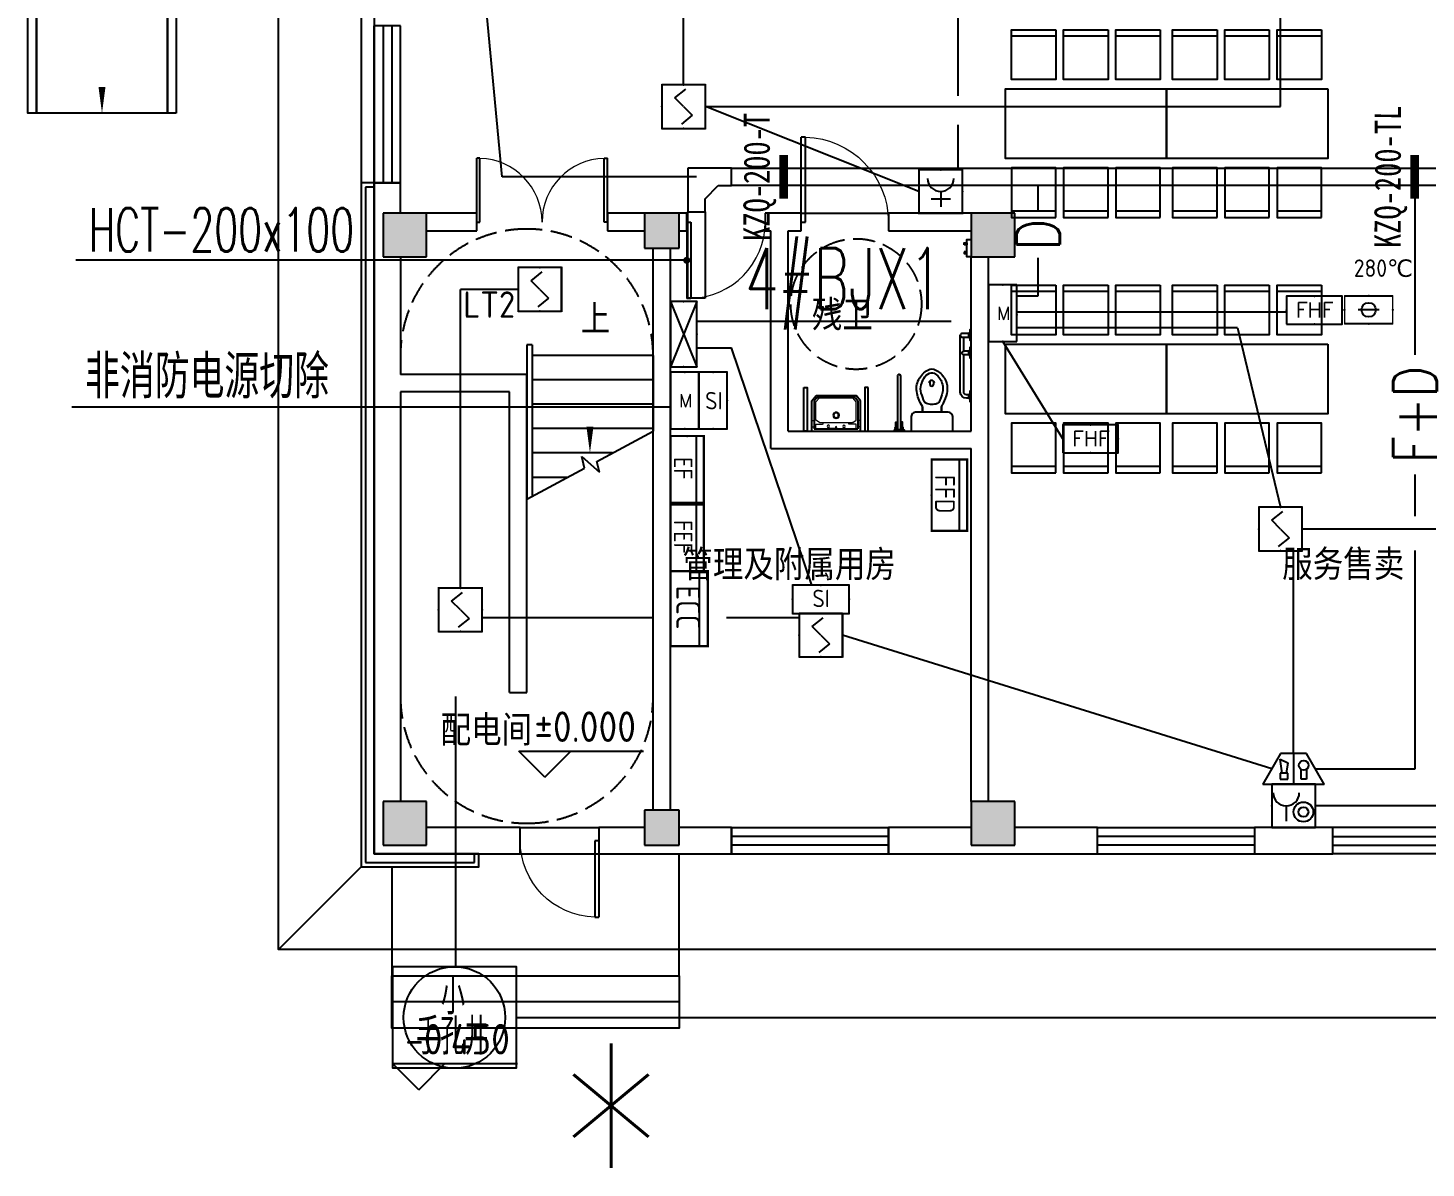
# Model space of a CAD drawing. Extents: x 2350667 to 3185789, y 309667 to 706270.
# Drawn here: x 2465197 to 2481242, y 447750 to 460833 of the extents above; entities that cross this region are included whole.
import ezdxf
from ezdxf.enums import TextEntityAlignment as Align

# ---------------------------------------------------------------- set-up
doc = ezdxf.new("R2010")
doc.units = 0
doc.header["$LTSCALE"] = 1000
doc.linetypes.add('__DASH', pattern=[0.35, 0.25, -0.1])
doc.linetypes.add('DASH', pattern=[0.35, 0.25, -0.1])
for name, color, linetype in [('0-底图', 7, 'Continuous'), ('A-ANNO-IDEN', 3, 'Continuous'), ('A-ANNO-IDEN-LEVL', 3, 'Continuous'), ('A-ANNO-TXT', 7, 'Continuous'), ('A-FLOR-STRS', 140, 'Continuous'), ('BTTK', 7, 'Continuous'), ('CABLETRAY', 4, 'Continuous'), ('CABLETRAY_DIM', 3, 'Continuous'), ('COLUMN', 255, 'Continuous'), ('D', 7, 'Continuous'), ('DIM-消防', 3, 'Continuous'), ('DIM-箱柜', 7, 'Continuous'), ('DIM_SYMB', 3, 'Continuous'), ('DOOR_FIRE', 4, 'Continuous'), ('E2-楼梯、坡道', 52, 'Continuous'), ('EQUIP-动力', 3, 'Continuous'), ('EQUIP-消防', 3, 'Continuous'), ('EQUIP-箱柜', 3, 'Continuous'), ('fur', 253, 'Continuous'), ('PUB_HATCH', 8, 'Continuous'), ('PUB_TEXT', 7, 'Continuous'), ('STAIR', 2, 'Continuous'), ('WALL', 2, 'Continuous'), ('WINDOW', 4, 'Continuous'), ('WIRE-消防', 1, 'Continuous'), ('WIRE-照明', 6, 'Continuous'), ('厨卫', 252, 'Continuous'), ('家具', 8, 'Continuous'), ('建筑-洁具', 8, 'Continuous'), ('抗震支吊架', 2, 'Continuous'), ('洁具', 213, 'Continuous')]:
    doc.layers.add(name, color=color, linetype=linetype)
doc.styles.add('_TCH_DIM', font='SIMPLEX', dxfattribs={"width": 0.8, "height": 5, "bigfont": 'HZTXT'})
doc.styles.add('_TEL_ATTDEF', font='gbenor', dxfattribs={"bigfont": 'gbcbig'})
doc.styles.add('_TEL_DIM', font='SIMPLEX', dxfattribs={"width": 0.8, "height": 3.5, "bigfont": 'HZTXT'})
doc.styles.add('kzcad', font='', dxfattribs={"width": 0.8})
doc.styles.get("Standard").update_dxf_attribs({"font": 'geniso.shx', "bigfont": 'hztxt.shx'})
doc.styles.add('中西文等高字体', font='tssdeng.shx', dxfattribs={"width": 0.8, "bigfont": 'tssdchn.shx'})
doc.styles.get('kzcad').set_extended_font_data('SimSun')

# ---------------------------------------------------------------- blocks, each defined once
blk = doc.blocks.new('A$C74FB5005')
at = {"layer": 'WIRE-照明'}
blk.add_lwpolyline([(0, 1167), (1417, 1167), (1417, 0), (0, 0)], close=True, dxfattribs=at)
blk.add_circle((708, 583), 583, dxfattribs=at)
at = {"layer": 'BTTK', "style": '中西文等高字体', "width": 0.7}
for s, height, p in [('小', 417, (552, 618)), ('手孔井', 416.7, (267, 158))]:
    blk.add_text(s, height=height, dxfattribs=at).set_placement(p)
blk = doc.blocks.new('ghjgjh')
at = {"layer": 'WIRE-照明'}
for p, q in [((2317842, -36914), (2317842, -40013)), ((2318539, -40597), (2336695, -40597))]:
    blk.add_line(p, q, dxfattribs=at)
blk.add_blockref('A$C74FB5005', (2317123, -41180), dxfattribs=at)
at = {"layer": 'D', "style": '_TEL_DIM', "width": 0.8}
blk.add_text('*', height=2500, dxfattribs=at).set_placement((2318942, -43395))
blk = doc.blocks.new('$equip$00002938')
for p, q in [((-0.75, 0.6), (-0.75, 0)), ((0.75, 0.6), (-0.75, 0.6)), ((-0.75, 0.6), (0.75, 0)), ((-0.75, 0), (0.75, 0.6)), ((0.75, 0), (0.75, 0.6)), ((-0.75, 0), (0.75, 0))]:
    blk.add_line(p, q)
at = {"const_width": 0.04}
blk.add_lwpolyline([(-0.75, 0.6), (-0.75, 0), (0.75, 0), (0.75, 0.6), (-0.75, 0.6), (-0.75, 0)], dxfattribs=at)
for p in [(0, 0.6), (-0.75, 0.3), (0, 0), (0.75, 0.3)]:
    blk.add_point(p)
at = {"color": 7, "style": '_TEL_DIM', "flags": 1}
for tag in ['A', 'REMARK']:
    blk.add_attdef(tag, text='', height=0.00002, dxfattribs=at).set_placement((0, 0), align=Align.MIDDLE_CENTER)
blk = doc.blocks.new('$Equip$00002649')
for p, q in [((-0.5, 0.5), (-0.5, -0.5)), ((0.5, 0.5), (-0.5, 0.5)), ((-0.2, 0.2), (0.05, 0.4)), ((0.5, -0.5), (0.5, 0.5)), ((0, 0), (-0.2, 0.2)), ((0, 0), (0.2, -0.2)), ((0.2, -0.2), (-0.05, -0.4)), ((-0.5, -0.5), (0.5, -0.5))]:
    blk.add_line(p, q)
at = {"const_width": 0.04}
blk.add_lwpolyline([(-0.5, 0.5), (0.5, 0.5), (0.5, -0.5), (-0.5, -0.5), (-0.5, 0.5), (0.5, 0.5)], dxfattribs=at)
for p in [(0, 0.5), (-0.5, 0), (0.5, 0), (0, -0.5)]:
    blk.add_point(p)
at = {"color": 7, "flags": 1}
for tag, height, p in [('A', 0.00002, (0, 0)), ('B', 0.4, (0.762, -0.208))]:
    blk.add_attdef(tag, text='', height=height, dxfattribs=at).set_placement(p, align=Align.MIDDLE_CENTER)
blk = doc.blocks.new('$equip$00002655')
for p, q in [((-0.5, 1), (-0.5, 0)), ((0.5, 1), (-0.5, 1)), ((0.5, 0), (0.5, 1)), ((-0.169, 0.5), (-0.169, 0.15)), ((-0.5, 0), (0.5, 0))]:
    blk.add_line(p, q)
at = {"const_width": 0.02}
blk.add_lwpolyline([(-0.5, 1), (0.5, 1), (0.5, 0), (-0.5, 0), (-0.5, 1), (0.5, 1)], dxfattribs=at)
for radius in [0.226, 0.113]:
    blk.add_circle((0.227, 0.36), radius)
blk.add_arc((-0.169, 0.8), 0.3, 180, 0)
for p in [(0, 1), (-0.5, 0.5), (0.5, 0.5), (0, 0)]:
    blk.add_point(p)
at = {"color": 7, "flags": 1}
for tag, height, p in [('B', 0.4, (0.762, 0.292)), ('A', 0.00002, (0, 0))]:
    blk.add_attdef(tag, text='', height=height, dxfattribs=at).set_placement(p, align=Align.MIDDLE_CENTER)
blk = doc.blocks.new('$equip$00002679')
for p, q in [((-0.3, 0.699), (-0.703, 0)), ((0.3, 0.699), (-0.3, 0.699)), ((0.3, 0.699), (-0.3, 0.699)), ((0, 0.699), (0, 0)), ((0.703, 0), (0.3, 0.699)), ((-0.264, 0.249), (-0.304, 0.569)), ((-0.304, 0.569), (-0.128, 0.489)), ((-0.128, 0.489), (-0.168, 0.249)), ((0.174, 0.11), (0.174, 0.338)), ((0.294, 0.338), (0.294, 0.11)), ((-0.703, 0), (0.703, 0)), ((-0.304, 0.249), (-0.304, 0.113)), ((-0.128, 0.249), (-0.304, 0.249)), ((-0.304, 0.113), (-0.128, 0.113)), ((-0.128, 0.113), (-0.128, 0.249)), ((0.294, 0.11), (0.174, 0.11))]:
    blk.add_line(p, q)
at = {"const_width": 0.02}
for points in [[(-0.299, 0.699), (0.301, 0.699), (0.703, 0), (-0.702, 0), (-0.299, 0.699), (0.301, 0.699)], [(-0.3, 0.699), (0.3, 0.699), (0.703, 0), (-0.703, 0), (-0.3, 0.699), (0.3, 0.699)]]:
    blk.add_lwpolyline(points, dxfattribs=at)
blk.add_circle((0.234, 0.43), 0.111)
for p in [(0, 0.699), (-0.501, 0.349), (0.502, 0.349), (0, 0)]:
    blk.add_point(p)
at = {"color": 7, "flags": 1}
for tag, height, p in [('B', 0.4, (0.961, 0.299)), ('A', 0.00002, (0, 0))]:
    blk.add_attdef(tag, text='', height=height, dxfattribs=at).set_placement(p, align=Align.MIDDLE_CENTER)
blk = doc.blocks.new('$equip$00002404')
for p, q in [((-0.328, -0.558), (-0.328, 0.558)), ((0.322, 0.558), (0.322, -0.558)), ((0, 0), (0, 0.242)), ((0, -0.242), (0, 0))]:
    blk.add_line(p, q)
at = {"lineweight": 20}
for p, q in [((0.322, 0.558), (-0.328, 0.558)), ((-0.328, -0.558), (0.322, -0.558))]:
    blk.add_line(p, q, dxfattribs=at)
at = {"const_width": 0.02}
for points in [[(-0.328, 0.558), (0.322, 0.558), (0.322, -0.558), (-0.328, -0.558), (-0.328, 0.558), (0.322, 0.558)], [(-0.328, -0.558), (-0.328, 0.558)]]:
    blk.add_lwpolyline(points, dxfattribs=at)
blk.add_circle((-0.003, 0), 0.164)
for p in [(-0.003, 0.558), (-0.328, 0), (0.322, 0), (-0.003, -0.558)]:
    blk.add_point(p)
at = {"color": 7, "style": '_TEL_DIM', "flags": 1}
blk.add_attdef('A', text='', height=0.00002, dxfattribs=at).set_placement((0, 0), align=Align.MIDDLE_CENTER)
at = {"color": 7}
blk.add_attdef('$TEXT$', text='', height=0.4, dxfattribs=at).set_placement((0.955, -0.336), align=Align.MIDDLE_CENTER)
blk = doc.blocks.new('$equip_U$00000115(X6PAISEBHDX7W9M)')
blk.add_lwpolyline([(-0.75, 0), (0.75, 0), (0.75, 0.75), (-0.75, 0.75)], close=True)
for p in [(0, 0.75), (-0.75, 0.375), (0, 0), (0.75, 0.375)]:
    blk.add_point(p)
at = {"style": '_TEL_DIM'}
blk.add_text('FHF', height=0.408, dxfattribs=at).set_placement((-0.496, 0.176))
at = {"color": 7, "style": '_TEL_DIM', "flags": 1}
for tag in ['A', 'REMARK']:
    blk.add_attdef(tag, text='', height=0.00002, dxfattribs=at).set_placement((0, 0), align=Align.MIDDLE_CENTER)
blk = doc.blocks.new('$equip_U$00000150(WIN7-PC-dian)')
for p in [(0, 0.637), (-0.637, 0.319), (0, 0), (0.637, 0.319)]:
    blk.add_point(p)
at = {"xscale": 0.85, "yscale": 0.85, "zscale": 0.85}
blk.add_blockref('$equip_U$00000115(X6PAISEBHDX7W9M)', (0, 0), dxfattribs=at)
at = {"color": 7, "style": '_TEL_DIM', "flags": 1}
for tag in ['A', 'REMARK']:
    blk.add_attdef(tag, text='', height=0.00002, dxfattribs=at).set_placement((0, 0), align=Align.MIDDLE_CENTER)
blk = doc.blocks.new('$equip_U$00000157(WIN7-PC-dian)')
for p, q in [((-0.65, 0.65), (-0.65, 0)), ((0.65, 0.65), (-0.65, 0.65)), ((0.65, 0), (0.65, 0.65)), ((-0.65, 0), (0.65, 0))]:
    blk.add_line(p, q)
for p in [(0.041, 0.65), (-0.65, 0.325), (0.65, 0.325), (0.041, 0)]:
    blk.add_point(p)
at = {"color": 7, "style": '_TEL_DIM'}
blk.add_attdef('$TEXT$', text='', height=0.3, dxfattribs=at).set_placement((0.006, 0.343), align=Align.MIDDLE_CENTER)
at = {"color": 7, "style": '_TEL_DIM', "flags": 1}
for tag in ['A', 'REMARK']:
    blk.add_attdef(tag, text='', height=0.00002, dxfattribs=at).set_placement((0, 0), align=Align.MIDDLE_CENTER)
at = {"layer": 'EQUIP-消防', "color": 7, "style": '_TEL_DIM', "flags": 1}
blk.add_attdef('REMARK', text='', height=0.00002, dxfattribs=at).set_placement((0, 0), align=Align.MIDDLE_CENTER)
blk.add_attdef('REMARK', text='', height=0.00002, dxfattribs=at).set_placement((0, 0), align=Align.MIDDLE_CENTER)
blk = doc.blocks.new('$equip$00002776')
for p, q in [((0.65, 0.65), (-0.65, 0.65)), ((-0.65, 0.65), (-0.65, 0)), ((0.65, 0), (0.65, 0.65)), ((-0.65, 0), (0.65, 0))]:
    blk.add_line(p, q)
at = {"const_width": 0.04}
blk.add_lwpolyline([(-0.65, 0.65), (-0.65, 0), (0.65, 0), (0.65, 0.65), (-0.65, 0.65), (-0.65, 0)], dxfattribs=at)
for p in [(0, 0.65), (-0.65, 0.325), (0.65, 0.325), (0, 0)]:
    blk.add_point(p)
at = {"color": 7}
blk.add_attdef('$TEXT$', text='', height=0.4, dxfattribs=at).set_placement((0.006, 0.343), align=Align.MIDDLE_CENTER)
at = {"color": 7, "flags": 1}
for tag, p in [('B', (0.905, 0.246)), ('A', (0, 0))]:
    blk.add_attdef(tag, text='', height=0.4, dxfattribs=at).set_placement(p, align=Align.MIDDLE_CENTER)
blk = doc.blocks.new('$equip$00002656')
for p, q in [((-0.5, 1), (-0.5, 0)), ((0.5, 1), (-0.5, 1)), ((0.5, 0), (0.5, 1)), ((-0.219, 0.331), (0.222, 0.331)), ((0, 0.5), (0, 0.15)), ((-0.5, 0), (0.5, 0))]:
    blk.add_line(p, q)
at = {"const_width": 0.04}
blk.add_lwpolyline([(-0.5, 1), (0.5, 1), (0.5, 0), (-0.5, 0), (-0.5, 1), (0.5, 1)], dxfattribs=at)
blk.add_arc((0, 0.8), 0.3, 180, 0)
for p in [(0, 1), (-0.5, 0.5), (0.5, 0.5), (0, 0)]:
    blk.add_point(p)
at = {"color": 7, "flags": 1}
for tag, height, p in [('B', 0.4, (0.762, 0.292)), ('A', 0.00002, (0, 0))]:
    blk.add_attdef(tag, text='', height=height, dxfattribs=at).set_placement(p, align=Align.MIDDLE_CENTER)
blk = doc.blocks.new('$equip$00002783')
for p, q in [((0.65, 0.65), (-0.65, 0.65)), ((-0.65, 0.65), (-0.65, 0)), ((0.65, 0), (0.65, 0.65)), ((-0.65, 0.5), (0.65, 0.5)), ((-0.65, 0), (0.65, 0))]:
    blk.add_line(p, q)
at = {"const_width": 0.04}
blk.add_lwpolyline([(-0.65, 0.65), (0.65, 0.65), (0.65, 0), (-0.65, 0), (-0.65, 0.65), (0.65, 0.65)], dxfattribs=at)
for p in [(0, 0.65), (-0.65, 0.325), (0.65, 0.325), (0, 0)]:
    blk.add_point(p)
at = {"color": 7}
blk.add_attdef('$TEXT$', text='', height=0.36, dxfattribs=at).set_placement((-0.022, 0.244), align=Align.MIDDLE_CENTER)
at = {"color": 7, "flags": 1}
for tag, height, p in [('B', 0.4, (0.905, 0.246)), ('A', 0.00002, (0, 0))]:
    blk.add_attdef(tag, text='', height=height, dxfattribs=at).set_placement(p, align=Align.MIDDLE_CENTER)
blk = doc.blocks.new('$equip$00002768')
for p, q in [((0.65, 0.65), (-0.65, 0.65)), ((-0.65, 0.65), (-0.65, 0)), ((-0.65, 0.5), (0.65, 0.5)), ((0.65, 0), (0.65, 0.65)), ((-0.65, 0), (0.65, 0))]:
    blk.add_line(p, q)
at = {"const_width": 0.04}
blk.add_lwpolyline([(-0.65, 0.65), (-0.65, 0), (0.65, 0), (0.65, 0.65), (-0.65, 0.65), (-0.65, 0)], dxfattribs=at)
for p in [(0, 0.65), (-0.65, 0.325), (0.65, 0.325), (0, 0)]:
    blk.add_point(p)
at = {"color": 7}
blk.add_attdef('$TEXT$', text='', height=0.36, dxfattribs=at).set_placement((-0.022, 0.244), align=Align.MIDDLE_CENTER)
at = {"color": 7, "flags": 1}
for tag, height, p in [('B', 0.4, (0.905, 0.246)), ('A', 0.00002, (0, 0))]:
    blk.add_attdef(tag, text='', height=height, dxfattribs=at).set_placement(p, align=Align.MIDDLE_CENTER)
blk = doc.blocks.new('$plan$00000379')
at = {"layer": '建筑-洁具'}
for p, q in [((-575, 18), (-536, 18)), ((-572, 18), (-572, 18)), ((-536, -22), (-576, -21))]:
    blk.add_line(p, q, dxfattribs=at)
for points in [[(-285, -110, -0.082371), (-434, -171, -0.174047), (-592, -152, -0.152847), (-702, -46, -0.25487), (-702, 46, -0.135193), (-607, 144, -0.19268), (-434, 171, -0.066715), (-320, 128, 0.008412), (-285, 110), (-220, 110), (-220, -110)], [(-307, -1, -0.073764), (-317, -64, -0.219411), (-337, -85, -0.018016), (-436, -122, -0.163008), (-533, -122, -0.084559), (-606, -92, -0.185519), (-666, -26, -0.252786), (-658, 39, -0.083694), (-606, 90, -0.078323), (-556, 115, -0.086951), (-477, 126, -0.071278), (-416, 114, -0.021719), (-371, 97, 0.016169), (-337, 83, -0.158768), (-324, 73, -0.168814), (-308, 12)]]:
    blk.add_lwpolyline(points, format="xyb", close=True, dxfattribs=at)
for points in [[(-155, 240, 0.414214), (-220, 175, 0.414214)], [(-220, -175, 0.414214), (-155, -240, 0.414214)]]:
    blk.add_lwpolyline(points, format="xyb", dxfattribs=at)
for points in [[(-220, 175), (-220, -175)], [(0, 240), (-155, 240)], [(0, -240), (0, 240)], [(-220, 110), (-285, 110)], [(-285, -110), (-220, -110)], [(-155, -240), (0, -240)]]:
    blk.add_lwpolyline(points, dxfattribs=at)
for centre, radius, start, end in [((-549, -3), 33.2, 100.0495, 259.9505), ((-536, -2), 20, 270, 90)]:
    blk.add_arc(centre, radius, start, end, dxfattribs=at)
blk = doc.blocks.new('$plan$00000403')
at = {"layer": '建筑-洁具'}
for p, q in [((-650, 0), (-650, 0)), ((-19, 20), (-630, 20)), ((-19, -20), (-19, 20)), ((-630, -20), (-19, -20))]:
    blk.add_line(p, q, dxfattribs=at)
for points in [[(-103, 24), (-13, 24), (-13, 38), (-103, 38)], [(-43, 38), (-30, 38), (-30, 46), (-43, 46)], [(0, 60), (-13, 60), (-13, -60), (0, -60)], [(-103, -24), (-13, -24), (-13, -38), (-103, -38)], [(-43, -38), (-30, -38), (-30, -46), (-43, -46)]]:
    blk.add_lwpolyline(points, close=True, dxfattribs=at)
for start, end in [(90.0006, 180.0006), (179.9999, 270)]:
    blk.add_arc((-630, 0), 20, start, end, dxfattribs=at)
blk = doc.blocks.new('$plan$00001624')
at = {"layer": '建筑-洁具'}
for p, q in [((-23, -28), (-23, -54)), ((17, -28), (17, -54)), ((49, -85), (477, -85)), ((49, -125), (700, -125)), ((462, -13), (477, -28)), ((517, -28), (532, -13)), ((517, -85), (680, -85)), ((665, -13), (680, -28)), ((720, -28), (735, -13))]:
    blk.add_line(p, q, dxfattribs=at)
for points in [[(60, 0), (60, -13), (-60, -13), (-60, 0)], [(560, 0), (560, -13), (440, -13), (440, 0)], [(763, 0), (763, -13), (643, -13), (643, 0)]]:
    blk.add_lwpolyline(points, close=True, dxfattribs=at)
for points in [[(-38, -13), (-23, -28), (17, -28), (33, -13)], [(477, -28), (477, -85)], [(477, -28), (517, -28)], [(517, -28), (517, -85)]]:
    blk.add_lwpolyline(points, dxfattribs=at)
blk.add_lwpolyline([(700, -125), (700, -125, -0.414214), (680, -105), (680, -28), (720, -28), (720, -105, -0.414214)], format="xyb", close=True, dxfattribs=at)
for centre, radius, start, end in [((49, -54), 71.5, 180.0001, 270), ((49, -54), 31.5, 180.0003, 269.9998), ((497, -85), 20, 176.5059, 0.0915)]:
    blk.add_arc(centre, radius, start, end, dxfattribs=at)
blk = doc.blocks.new('$plan$00000343')
at = {"layer": '建筑-洁具', "lineweight": 13}
for p, q in [((-279, -123), (-251, -123)), ((-277, -51), (-251, -51)), ((-232, -26), (-232, -79)), ((-232, -79), (-154, -79)), ((-191, -100), (-232, -127)), ((-232, -127), (-232, -335)), ((-191, -100), (189, -100)), ((-149, -84), (-149, -100)), ((148, -84), (148, -100)), ((232, -79), (153, -79)), ((192, -101), (232, -127)), ((232, -26), (232, -79)), ((232, -127), (232, -335)), ((279, -51), (253, -51)), ((281, -123), (253, -123)), ((-232, -335), (-191, -381)), ((232, -335), (191, -381))]:
    blk.add_line(p, q, dxfattribs=at)
at = {"layer": '建筑-洁具'}
for p, q in [((-251, -26), (251, -26)), ((-251, -349), (-251, -26)), ((0, -26), (-90, -26)), ((-90, -26), (90, -26)), ((251, -349), (251, -26)), ((-221, -381), (-251, -349)), ((222, -381), (-221, -381)), ((222, -381), (251, -349))]:
    blk.add_line(p, q, dxfattribs=at)
for points in [[(-280, 0), (-280, -350)], [(-280, 0), (280, 0)], [(280, 0), (280, -350)], [(-280, -350), (-230, -410)], [(-230, -410), (230, -410)], [(280, -350), (230, -410)]]:
    blk.add_lwpolyline(points, dxfattribs=at)
at = {"layer": '建筑-洁具', "lineweight": 13}
for centre, radius in [((-89, -56), 15), ((1, -182), 24.9), ((1, -44), 8), ((91, -54), 15)]:
    blk.add_circle(centre, radius, dxfattribs=at)
at = {"layer": '建筑-洁具'}
blk.add_circle((1, -182), 33.1, dxfattribs=at)
at = {"layer": '建筑-洁具', "lineweight": 13}
for centre, start, end in [((-154, -84), 0, 90), ((153, -84), 90, 180), ((189, -105), 57.2444, 90)]:
    blk.add_arc(centre, 5, start, end, dxfattribs=at)
blk = doc.blocks.new('A$C1C523CE6')
at = {"layer": '家具', "linetype": '__DASH'}
blk.add_circle((1321, -329), 750, dxfattribs=at)
at = {"layer": '建筑-洁具'}
for points in [[(1181, 630), (1221, 630), (1221, 1130), (1181, 1130)], [(1921, 630), (1881, 630), (1881, 1130), (1921, 1130)], [(81, -930), (81, -910), (51, -910), (51, -930)], [(81, -1010), (81, -1030), (51, -1030), (51, -1010)]]:
    blk.add_lwpolyline(points, close=True, dxfattribs=at)
blk.add_lwpolyline([(1, -870), (51, -870), (51, -1070), (1, -1070)], dxfattribs=at)
at = {"layer": '建筑-洁具', "extrusion": (0, 0, -1), "xscale": -1, "zscale": -1, "rotation": 270}
for name, p in [('$plan$00000379', (-451, 1130)), ('$plan$00000403', (-826, 1130))]:
    blk.add_blockref(name, p, dxfattribs=at)
at = {"layer": '建筑-洁具', "extrusion": (0, 0, -1), "zscale": -1, "rotation": 3.576254661836208e-12}
blk.add_blockref('$plan$00000343', (-1551, 1130), dxfattribs=at)
at = {"layer": '建筑-洁具', "xscale": -1, "rotation": 90}
blk.add_blockref('$plan$00001624', (1, 730), dxfattribs=at)
blk = doc.blocks.new('$DorLib2D$00000001')
for p, q in [((0.45, 0.975), (0.5, 0.975)), ((0.45, 0), (0.45, 0.975)), ((0.5, 0), (0.5, 0.975)), ((0.5, 0), (0.45, 0))]:
    blk.add_line(p, q)
at = {"lineweight": 13}
blk.add_arc((0.475, 0), 0.975, 91.4693, 180, dxfattribs=at)
blk = doc.blocks.new('$WINLIB2D$00000001')
at = {"color": 0}
for points in [[(-0.5, 0.5), (-0.5, -0.5)], [(-0.5, 0.5), (0.5, 0.5)], [(0.5, -0.5), (0.5, 0.5)], [(0.5, 0.1667), (-0.5, 0.1667)], [(0.5, -0.1667), (-0.5, -0.1667)], [(-0.5, -0.5), (0.5, -0.5)]]:
    blk.add_lwpolyline(points, dxfattribs=at)
blk = doc.blocks.new('$DorLib2D$00000002')
for p, q in [((-0.5, 0), (-0.5, 0.4875)), ((-0.475, 0.4875), (-0.5, 0.4875)), ((-0.475, 0), (-0.475, 0.4875)), ((0.475, 0), (0.475, 0.4875)), ((0.475, 0.4875), (0.5, 0.4875)), ((0.5, 0), (0.5, 0.4875)), ((-0.5, 0), (-0.475, 0)), ((0.5, 0), (0.475, 0))]:
    blk.add_line(p, q)
at = {"lineweight": 13}
for centre, start, end in [((-0.4875, 0), 0, 88.53072), ((0.4875, 0), 91.46928, 180)]:
    blk.add_arc(centre, 0.4875, start, end, dxfattribs=at)
blk = doc.blocks.new('$plan$00002719')
at = {"layer": 'fur'}
for p, q in [((-853, 1004), (-343, 1004)), ((-254, 1004), (256, 1004)), ((345, 1004), (856, 1004)), ((-853, -1004), (-343, -1004)), ((-254, -1004), (256, -1004)), ((345, -1004), (856, -1004))]:
    blk.add_line(p, q, dxfattribs=at)
for points in [[(-853, 1076), (-853, 507), (-343, 507), (-343, 1076), (-853, 1076)], [(-254, 1076), (-254, 507), (256, 507), (256, 1076), (-254, 1076)], [(345, 1076), (345, 507), (856, 507), (856, 1076), (345, 1076)], [(-925, -400), (-925, 400), (925, 400), (925, -400), (-925, -400)], [(-853, -1076), (-853, -507), (-343, -507), (-343, -1076), (-853, -1076)], [(-254, -1076), (-254, -507), (256, -507), (256, -1076), (-254, -1076)], [(345, -1076), (345, -507), (856, -507), (856, -1076), (345, -1076)]]:
    blk.add_lwpolyline(points, close=True, dxfattribs=at)
blk = doc.blocks.new('cghch')
at = {"layer": 'PUB_HATCH'}
for points in [[(2145344.1, -18352), (2145344.1, -17852), (2144844.1, -17852), (2144844.1, -18352)], [(2148244.1, -18252), (2148244.1, -17852), (2147844.1, -17852), (2147844.1, -18252)], [(2152094.1, -18352), (2152094.1, -17852), (2151594.1, -17852), (2151594.1, -18352)], [(2145344.1, -25102), (2145344.1, -24602), (2144844.1, -24602), (2144844.1, -25102)], [(2148244.1, -25102), (2148244.1, -24702), (2147844.1, -24702), (2147844.1, -25102)], [(2152094.1, -25102), (2152094.1, -24602), (2151594.1, -24602), (2151594.1, -25102)]]:
    blk.add_hatch(color=256, dxfattribs=at).paths.add_polyline_path(points)
for p, q in [((2144744.1, -17552), (2144644.1, -17552)), ((2144644.1, -17552), (2144644.1, -25302)), ((2144644.1, -25302), (2145894.1, -25302)), ((2145894.1, -25302), (2145894.1, -25202)), ((2144594.1, -25352), (2143644.1, -26302))]:
    blk.add_line(p, q)
for points in [[(2159144.1, -26302), (2143644.1, -26302), (2143644.1, -11302)], [(2144594.1, -11402), (2144594.1, -25352), (2145944.1, -25352), (2145944.1, -25202)], [(2144744.1, -11577), (2144744.1, -25202), (2147694.6, -25202)], [(2144744.1, -17502), (2144594.1, -17502)]]:
    blk.add_lwpolyline(points)
blk.add_lwpolyline([(2144744.1, -17502), (2144594.1, -17502), (2144594.1, -25352), (2145944.1, -25352), (2145944.1, -25202), (2144744.1, -25202)], close=True)
at = {"layer": 'A-ANNO-IDEN'}
blk.add_lwpolyline([(2141619.1, -11302, 0, 0, 0), (2141619.1, -16702, 0, 80, 0), (2141619.1, -16402, 0, 0, 0)], format="xyseb", dxfattribs=at)
at = {"layer": 'A-ANNO-IDEN-LEVL'}
for p, q in [((2146701, -24323.1), (2146401, -24023.1)), ((2146401, -24023.1), (2147834.9, -24023.1)), ((2146701, -24323.1), (2147001, -24023.1)), ((2145254.3, -27909.8), (2144954.3, -27609.8)), ((2144954.3, -27609.8), (2146388.3, -27609.8)), ((2145254.3, -27909.8), (2145554.3, -27609.8))]:
    blk.add_line(p, q, dxfattribs=at)
at = {"layer": 'A-FLOR-STRS'}
for p, q in [((2146494.1, -19362), (2146494.1, -21132.7)), ((2146554.1, -19362), (2146494.1, -19362)), ((2146554.1, -19362), (2146554.1, -21100.4)), ((2146494.1, -19482), (2146494.1, -21132.7)), ((2147944.1, -19482), (2146554.1, -19482)), ((2147944.1, -19482), (2147944.1, -20351.3)), ((2147944.1, -19762), (2146554.1, -19762)), ((2147944.1, -20042), (2146554.1, -20042)), ((2147944.1, -20322), (2146554.1, -20322)), ((2147298.1, -20699.4), (2147944.1, -20351.3)), ((2147478.9, -20602), (2146554.1, -20602)), ((2147157.5, -20775.2), (2147126.4, -20643.8)), ((2147126.4, -20643.8), (2147327.3, -20822.7)), ((2146494.1, -21132.7), (2147157.5, -20775.2)), ((2147327.3, -20822.7), (2147298.1, -20699.4)), ((2146959.3, -20882), (2146554.1, -20882))]:
    blk.add_line(p, q, dxfattribs=at)
at = {"layer": 'COLUMN'}
for p, q in [((2145344.1, -17852), (2144844.1, -17852)), ((2144844.1, -17852), (2144844.1, -18352)), ((2145344.1, -18352), (2145344.1, -17852)), ((2148244.1, -17852), (2147844.1, -17852)), ((2147844.1, -17852), (2147844.1, -18252)), ((2148244.1, -18252), (2148244.1, -17852)), ((2152094.1, -17852), (2151594.1, -17852)), ((2151594.1, -17852), (2151594.1, -18352)), ((2152094.1, -18352), (2152094.1, -17852)), ((2147844.1, -18252), (2148244.1, -18252)), ((2144844.1, -18352), (2145344.1, -18352)), ((2151594.1, -18352), (2152094.1, -18352)), ((2145344.1, -24602), (2144844.1, -24602)), ((2144844.1, -24602), (2144844.1, -25102)), ((2145344.1, -25102), (2145344.1, -24602)), ((2148244.1, -24702), (2147844.1, -24702)), ((2147844.1, -24702), (2147844.1, -25102)), ((2148244.1, -25102), (2148244.1, -24702)), ((2152094.1, -24602), (2151594.1, -24602)), ((2151594.1, -24602), (2151594.1, -25102)), ((2152094.1, -25102), (2152094.1, -24602)), ((2144844.1, -25102), (2145344.1, -25102)), ((2147844.1, -25102), (2148244.1, -25102)), ((2151594.1, -25102), (2152094.1, -25102))]:
    blk.add_line(p, q, dxfattribs=at)
at = {"layer": 'DIM_SYMB'}
blk.add_lwpolyline([(2147219.1, -19342, 0, 0, 0), (2147219.1, -20602, 0, 80, 0), (2147219.1, -20302, 0, 0, 0)], format="xyseb", dxfattribs=at)
at = {"layer": 'DOOR_FIRE'}
for p, q in [((2146419.1, -24902), (2147319.1, -24902)), ((2146419.1, -25202), (2147319.1, -25202))]:
    blk.add_line(p, q, dxfattribs=at)
at = {"layer": 'E2-楼梯、坡道'}
for points in [[(2140869.1, -16702), (2140769.1, -16702), (2140769.1, -11302), (2140869.1, -11302)], [(2142369.1, -11302), (2142369.1, -16702), (2140869.1, -16702), (2140869.1, -11302)], [(2142469.1, -16702), (2142369.1, -16702), (2142369.1, -11302), (2142469.1, -11302)]]:
    blk.add_lwpolyline(points, close=True, dxfattribs=at)
for points in [[(2144944.1, -25352), (2144944.1, -26602), (2148244.1, -26602), (2148244.1, -25202)], [(2148244.1, -26602), (2148244.1, -26902), (2144944.1, -26902), (2144944.1, -26602)], [(2148244.1, -26902), (2148244.1, -27202), (2144944.1, -27202), (2144944.1, -26902)]]:
    blk.add_lwpolyline(points, dxfattribs=at)
at = {"layer": 'STAIR', "color": 9, "linetype": 'DASH'}
for p, q in [((2146494.1, -18032), (2146494.1, -18032)), ((2146494.1, -24852), (2146494.1, -24852))]:
    blk.add_line(p, q, dxfattribs=at)
for points in [[(2145044.1, -19482, -0.4142136), (2146494.1, -18032)], [(2147944.1, -19482, 0.4142136), (2146494.1, -18032)], [(2145044.1, -23402, 0.4142136), (2146494.1, -24852)], [(2147944.1, -23402, -0.4142136), (2146494.1, -24852)]]:
    blk.add_lwpolyline(points, format="xyb", dxfattribs=at)
at = {"layer": 'WALL'}
for p, q in [((2145044.1, -17502), (2144744.1, -17502)), ((2144744.1, -17502), (2144744.1, -18102)), ((2145044.1, -17852), (2145044.1, -17502)), ((2145919.1, -17852), (2145344.1, -17852)), ((2145919.1, -18052), (2145919.1, -17852)), ((2147844.1, -17852), (2147419.1, -17852)), ((2147419.1, -17852), (2147419.1, -18052)), ((2148330, -17852), (2148244.1, -17852)), ((2148330, -18052), (2148330, -17852)), ((2149394.1, -17852), (2149230, -17852)), ((2149230, -17852), (2149230, -18052)), ((2149644.1, -17852), (2149394.1, -17852)), ((2149644.1, -18052), (2149644.1, -17852)), ((2151594.1, -17852), (2150644.1, -17852)), ((2150644.1, -17852), (2150644.1, -18052)), ((2144744.1, -18102), (2144744.1, -19802)), ((2145344.1, -18052), (2145919.1, -18052)), ((2147419.1, -18052), (2147844.1, -18052)), ((2148244.1, -18052), (2148330, -18052)), ((2149230, -18052), (2149294.1, -18052)), ((2149294.1, -20552), (2149294.1, -18052)), ((2149494.1, -18052), (2149644.1, -18052)), ((2149494.1, -20352), (2149494.1, -18052)), ((2150644.1, -18052), (2151594.1, -18052)), ((2147944.1, -24702), (2147944.1, -18252)), ((2148144.1, -24702), (2148144.1, -18252)), ((2145044.1, -18352), (2145044.1, -19702)), ((2151594.1, -20352), (2151594.1, -18352)), ((2151794.1, -20452), (2151794.1, -18352)), ((2146494.1, -19702), (2145044.1, -19702)), ((2146494.1, -23352), (2146494.1, -19702)), ((2144744.1, -19802), (2144744.1, -25202)), ((2146294.1, -19902), (2145044.1, -19902)), ((2145044.1, -19902), (2145044.1, -24602)), ((2146294.1, -23352), (2146294.1, -19902)), ((2149494.1, -20352), (2151594.1, -20352)), ((2151794.1, -24602), (2151794.1, -20452)), ((2149294.1, -20552), (2151594.1, -20552)), ((2151594.1, -24602), (2151594.1, -20552)), ((2146294.1, -23352), (2146494.1, -23352)), ((2146419.1, -24902), (2145344.1, -24902)), ((2146419.1, -25202), (2146419.1, -24902)), ((2147844.1, -24902), (2147319.1, -24902)), ((2147319.1, -24902), (2147319.1, -25202)), ((2148844.1, -24902), (2148244.1, -24902)), ((2148844.1, -25202), (2148844.1, -24902)), ((2151594.1, -24902), (2150644.1, -24902)), ((2150644.1, -24902), (2150644.1, -25202)), ((2153044.1, -24902), (2152094.1, -24902)), ((2153044.1, -25202), (2153044.1, -24902)), ((2155744.1, -24902), (2154844.1, -24902)), ((2154844.1, -24902), (2154844.1, -25202)), ((2155744.1, -25202), (2155744.1, -24902)), ((2144744.1, -25202), (2146419.1, -25202)), ((2147319.1, -25202), (2148044.1, -25202)), ((2148044.1, -25202), (2148844.1, -25202)), ((2150644.1, -25202), (2151694.1, -25202)), ((2151694.1, -25202), (2153044.1, -25202)), ((2154844.1, -25202), (2155744.1, -25202))]:
    blk.add_line(p, q, dxfattribs=at)
at = {"layer": 'WINDOW'}
blk.add_line((2149644.1, -17852, 0), (2150644.1, -17852, 0), dxfattribs=at)
at = {"layer": 'DOOR_FIRE', "xscale": -1500, "yscale": -1500, "zscale": 200, "rotation": 180}
blk.add_blockref('$DorLib2D$00000002', (2146669.1, -17952), dxfattribs=at)
at = {"layer": 'DOOR_FIRE', "xscale": 900, "yscale": -900, "zscale": 300}
blk.add_blockref('$DorLib2D$00000001', (2146869.1, -25052), dxfattribs=at)
at = {"layer": 'WINDOW', "xscale": -1800, "yscale": -300, "zscale": -1800, "rotation": 270}
blk.add_blockref('$WINLIB2D$00000001', (2144894.1, -16602), dxfattribs=at)
at = {"layer": 'WINDOW'}
for name, p, xscale, yscale, zscale in [('$DorLib2D$00000001', (2150144.1, -17952), -1000, 1000, -1000), ('$DorLib2D$00000001', (2148780, -17952), -900, -900, -900), ('$WINLIB2D$00000001', (2149744.1, -25052), 1800, 300, 1800), ('$WINLIB2D$00000001', (2153944.1, -25052), 1800, -300, 1800), ('$WINLIB2D$00000001', (2156644.1, -25052), -1800, 300, -1800)]:
    blk.add_blockref(name, p, dxfattribs=dict(at, xscale=xscale, yscale=yscale, zscale=zscale))
at = {"layer": '厨卫', "rotation": 180.0000000000035}
blk.add_blockref('A$C1C523CE6', (2151594.6, -19222), dxfattribs=at)
at = {"layer": '洁具', "rotation": 180}
for p in [(2152911.3, -16822.5), (2154761.3, -16822.5), (2152911.3, -19754.2), (2154761.3, -19754.2)]:
    blk.add_blockref('$plan$00002719', p, dxfattribs=at)
at = {"layer": 'A-ANNO-TXT', "color": 7}
for s, p in [('%%P0.000', (2146579.6, -23918.1)), ('-0.450', (2145098, -27504.8))]:
    blk.add_text(s, height=350, dxfattribs=at).set_placement(p)
at = {"layer": 'PUB_TEXT'}
for s, height, p in [('LT2', 302.47, (2145765.1, -19050.1)), ('残卫', 350, (2149764.8, -19197.1)), ('管理及附属用房', 350, (2148280.4, -22062.5)), ('服务售卖', 350, (2155164, -22060.5)), ('配电间', 350, (2145505.4, -23961.5))]:
    blk.add_text(s, height=height, dxfattribs=at).set_placement(p)
at = {"layer": 'PUB_TEXT', "color": 7, "style": '_TCH_DIM'}
blk.add_text('上', height=337.6, dxfattribs=at).set_placement((2147114.8, -19237))

msp = doc.modelspace()

# ---------------------------------------------------------------- linework, layer by layer
at = {"layer": 'CABLETRAY'}
for p, q in [((2473270, 459224), (2472770, 459224)), ((2472770, 459224), (2472770, 458724)), ((2473270, 459024), (2473270, 459224)), ((2473270, 459024), (2473270, 459224)), ((2473270, 459224), (2488954, 459224)), ((2472970, 458874), (2473120, 459024)), ((2473120, 459024), (2473270, 459024)), ((2488954, 459024), (2473270, 459024)), ((2472770, 458724), (2472970, 458724)), ((2472770, 457733), (2472770, 458724)), ((2472770, 458724), (2472970, 458724)), ((2472970, 458724), (2472970, 458874)), ((2472970, 458724), (2472970, 457733)), ((2472970, 457733), (2472770, 457733))]:
    msp.add_line(p, q, dxfattribs=at)
at = {"layer": 'CABLETRAY_DIM'}
for p, q in [((2468344, 458167), (2465746, 458167)), ((2472758, 458167), (2468344, 458167))]:
    msp.add_line(p, q, dxfattribs=at)
at = {"layer": 'CABLETRAY_DIM', "const_width": 40}
msp.add_lwpolyline([(2472778, 458167, 1), (2472738, 458167, 1)], format="xyb", close=True, dxfattribs=at)
at = {"layer": 'DIM-消防'}
for p, q in [((2467131, 456481), (2465702, 456481)), ((2472572, 456481), (2467131, 456481))]:
    msp.add_line(p, q, dxfattribs=at)
at = {"layer": 'DIM-箱柜'}
for p, q in [((2472872, 457468), (2474048, 457468)), ((2474048, 457468), (2475793, 457468))]:
    msp.add_line(p, q, dxfattribs=at)
at = {"layer": 'WIRE-消防'}
for p, q in [((2472722, 460181, 4200), (2472722, 463916, 4200)), ((2475871, 460053), (2475871, 462367)), ((2470641, 459124), (2470357, 462141)), ((2479572, 459931, 4200), (2479572, 461733, 4200)), ((2472972, 459931, 4200), (2479572, 459931, 4200)), ((2475422, 458956), (2472972, 459931, 4200)), ((2475871, 459224), (2475871, 459722)), ((2472870, 459124), (2470641, 459124)), ((2476791, 458727, -2), (2476791, 459024)), ((2481116, 457081), (2481116, 459024)), ((2476791, 457761, -10), (2476791, 458194, -6)), ((2470160, 454406, 4200), (2470160, 457833, 4200)), ((2470822, 457833, 4200), (2470160, 457833, 4200)), ((2476547, 457761, -10), (2476791, 457761, -10)), ((2476547, 457576), (2479642, 457576)), ((2479079, 457391, 72), (2476547, 457391)), ((2479079, 457391, 72), (2479572, 455333, 4200)), ((2472872, 457161), (2473271, 457161)), ((2474192, 454440, 4200), (2473271, 457161)), ((2477073, 456118, -2000), (2476385, 457236)), ((2481116, 455230), (2481116, 455709)), ((2486222, 455083, 4200), (2479822, 455083, 4200)), ((2479723, 452505), (2479722, 454844)), ((2481116, 452330), (2481116, 454837)), ((2470410, 454067, 4200), (2472372, 454067, 4200)), ((2473213, 454067, 4200), (2474047, 454067, 4200)), ((2479472, 452330), (2474547, 453865, 4200)), ((2479973, 452330), (2481116, 452330)), ((2482197, 451906), (2479972, 451906))]:
    msp.add_line(p, q, dxfattribs=at)
at = {"layer": '抗震支吊架', "color": 2, "const_width": 100}
for points in [[(2473870, 458874), (2473870, 459374)], [(2481112, 458874), (2481112, 459374)]]:
    msp.add_lwpolyline(points, dxfattribs=at)

# ---------------------------------------------------------------- block references
at = {"layer": '0-底图'}
for name, p in [('cghch', (324428, 476558)), ('ghjgjh', (152261, 490074))]:
    msp.add_blockref(name, p, dxfattribs=at)
at = {"layer": 'EQUIP-动力', "xscale": 500, "yscale": 500, "zscale": 500}
for p in [(2479961, 457435), (2477392, 455959, -2000)]:
    msp.add_blockref('$equip_U$00000150(WIN7-PC-dian)', p, dxfattribs=at)
at = {"layer": 'EQUIP-消防', "xscale": 500, "yscale": 500, "zscale": 500}
for name, p in [('$Equip$00002649', (2472722, 459931, 4200)), ('$equip$00002656', (2475672, 458706)), ('$Equip$00002649', (2471072, 457833, 4200)), ('$Equip$00002649', (2479572, 455083, 4200)), ('$Equip$00002649', (2470160, 454156, 4200)), ('$Equip$00002649', (2474297, 453865, 4200)), ('$equip$00002679', (2479722, 452156)), ('$equip$00002655', (2479722, 451656))]:
    msp.add_blockref(name, p, dxfattribs=at)
at = {"layer": 'EQUIP-消防'}
ref = msp.add_blockref('$equip$00002404', (2480584, 457600, -2000), dxfattribs=dict(at, xscale=500, yscale=500, zscale=500, rotation=90))
ref.add_attrib('$TEXT$', '280℃', dxfattribs={"layer": '0', "color": 7, "height": 200}).set_placement((2480752, 458077, -2000), align=Align.MIDDLE_CENTER)
ref = msp.add_blockref('$equip_U$00000157(WIN7-PC-dian)', (2476222, 457561), dxfattribs=dict(at, xscale=500, yscale=500, zscale=500, rotation=270))
ref.add_attrib('$TEXT$', 'M', dxfattribs={"layer": '0', "color": 7, "height": 150, "style": '_TEL_DIM'}).set_placement((2476394, 457558), align=Align.MIDDLE_CENTER)
ref = msp.add_blockref('$equip_U$00000157(WIN7-PC-dian)', (2472572, 456559), dxfattribs=dict(at, xscale=500, yscale=500, zscale=500, rotation=270))
ref.add_attrib('$TEXT$', 'M', dxfattribs={"layer": '0', "color": 7, "height": 150, "style": '_TEL_DIM'}).set_placement((2472744, 456556), align=Align.MIDDLE_CENTER)
ref = msp.add_blockref('$equip$00002776', (2472897, 456559), dxfattribs=dict(at, xscale=500, yscale=500, zscale=500, rotation=270))
ref.add_attrib('$TEXT$', 'SI', dxfattribs={"layer": '0', "color": 7, "height": 200}).set_placement((2473069, 456556), align=Align.MIDDLE_CENTER)
ref = msp.add_blockref('$equip$00002783', (2472572, 455767), dxfattribs=dict(at, xscale=588, yscale=588, zscale=588, rotation=270))
ref.add_attrib('$TEXT$', 'EF', dxfattribs={"layer": '0', "color": 7, "height": 211.7, "rotation": 270, "style": '_TEL_ATTDEF'}).set_placement((2472716, 455780), align=Align.MIDDLE_CENTER)
ref = msp.add_blockref('$equip$00002783', (2475568, 455471), dxfattribs=dict(at, xscale=630, yscale=630, zscale=630, rotation=270))
ref.add_attrib('$TEXT$', 'FFD', dxfattribs={"layer": '0', "color": 7, "height": 226.8, "rotation": 270, "style": '_TEL_ATTDEF'}).set_placement((2475721, 455484), align=Align.MIDDLE_CENTER)
ref = msp.add_blockref('$equip$00002783', (2472572, 454981), dxfattribs=dict(at, xscale=588, yscale=588, zscale=588, rotation=270))
ref.add_attrib('$TEXT$', 'FEF', dxfattribs={"layer": '0', "color": 7, "height": 211.7, "rotation": 270, "style": '_TEL_ATTDEF'}).set_placement((2472716, 454993), align=Align.MIDDLE_CENTER)
ref = msp.add_blockref('$equip$00002768', (2472572, 454169), dxfattribs=dict(at, xscale=660.66, yscale=660.66, zscale=660.66, rotation=270))
ref.add_attrib('$TEXT$', 'ECC', dxfattribs={"layer": '0', "color": 7, "height": 275.3, "rotation": 270, "style": '_TEL_ATTDEF'}).set_placement((2472776, 454183), align=Align.MIDDLE_CENTER)
at = {"layer": 'EQUIP-消防', "xscale": 500, "yscale": 500, "zscale": 500}
msp.add_blockref('$equip$00002776', (2474297, 454115, 4200), dxfattribs=at).add_auto_attribs({'$TEXT$': 'SI'})
at = {"layer": 'EQUIP-箱柜', "xscale": 500, "yscale": 500, "zscale": 500, "rotation": 270}
msp.add_blockref('$equip$00002938', (2472572, 457320), dxfattribs=at)

# ---------------------------------------------------------------- texts
at = {"layer": 'CABLETRAY_DIM', "color": 7, "style": '_TEL_DIM', "width": 0.64}
msp.add_text('HCT-200x100', height=500, dxfattribs=at).set_placement((2465896, 458267))
at = {"layer": 'DIM-消防', "style": '_TEL_DIM', "width": 0.8}
for s, p in [('D', (2476791, 458461, -4)), ('F+D', (2481116, 456395))]:
    msp.add_text(s, height=500, rotation=90, dxfattribs=at).set_placement(p, align=Align.MIDDLE_CENTER)
at = {"layer": 'DIM-消防', "color": 7, "style": '_TEL_DIM', "width": 0.8}
msp.add_text('非消防电源切除', height=500, dxfattribs=at).set_placement((2465852, 456581))
at = {"layer": 'DIM-箱柜', "color": 7, "style": '_TEL_DIM', "width": 0.64}
msp.add_text('4#BJX1', height=700, dxfattribs=at).set_placement((2473428, 457608))
at = {"layer": '抗震支吊架', "color": 2, "style": 'kzcad', "width": 0.8}
for s, p in [('KZQ-200-T', (2473710, 459124)), ('KZQ-200-TL', (2480952, 459124))]:
    msp.add_text(s, height=300, rotation=89.8854, dxfattribs=at).set_placement(p, align=Align.CENTER)

doc.saveas('drawing.dxf')
